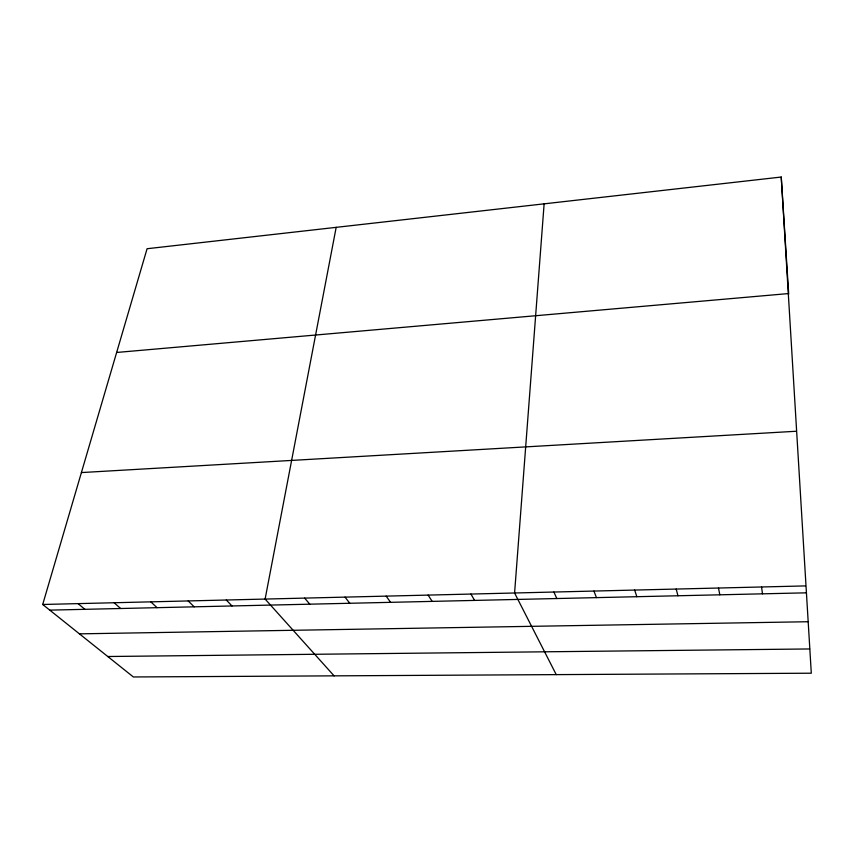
<?xml version="1.0" encoding="UTF-8"?>
<svg xmlns="http://www.w3.org/2000/svg" width="854" height="854" viewBox="0 0 854 854"><rect width="100%" height="100%" fill="white"/><g stroke="black" fill="none" stroke-linecap="round" stroke-linejoin="round"><path stroke-width="1.28" d="M544.126 203.839L514.588 592.996L556.232 674.617M336.177 227.345L265.114 599.07L334.095 675.856M781.239 177.034L811.3 673.208L133.352 676.966L42.7 604.483L147.08 248.727L781.239 177.034L788.712 294.182M116.646 352.467L788.157 293.595M81.408 472.572L796.323 431.249M42.7 604.483L805.493 585.908M49.756 610.13L805.962 592.836M79.422 633.849L807.873 621.733M107.764 656.512L809.688 648.955M78.077 603.629L84.888 609.329M114.105 602.743L120.66 608.507M150.806 601.856L157.083 607.674M188.19 600.938L194.189 606.831M226.289 600.01L232 605.966M304.686 598.11L309.767 604.184M345.027 597.117L349.788 603.266M386.168 596.124L390.577 602.337M428.121 595.099L432.177 601.387M470.928 594.053L474.6 600.415M553.894 592.035L556.819 598.537M593.914 591.064L596.466 597.629M634.671 590.061L636.838 596.7M676.187 589.057L677.948 595.761M718.481 588.022L719.826 594.811M761.576 586.976L762.494 593.829"/></g></svg>
